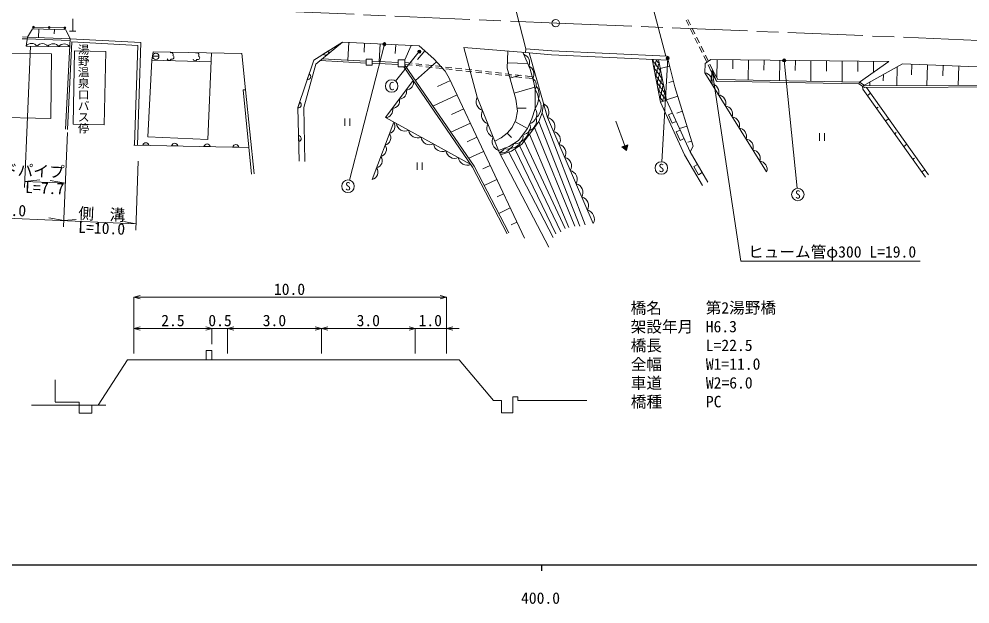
# Model space of a CAD drawing. Units: millimetres, scale not verified, with parts at other scales. Extents: x 40000 to 680000, y 20000 to 380000.
# Drawn here: x 384488 to 536483, y 198715 to 292258 of the extents above; entities that cross this region are included whole.
import ezdxf
from ezdxf.enums import TextEntityAlignment as Align

# ---------------------------------------------------------------- set-up
doc = ezdxf.new("R2010")
doc.units = ezdxf.units.MM
doc.header["$LTSCALE"] = 1000
doc.linetypes.add('CHAIN', pattern=[18.5, 12, -1.5, 3.5, -1.5])
for name, color, linetype, lineweight in [('M-BGD', 7, 'Continuous', 13), ('M-BMK', 2, 'CHAIN', 13), ('M-BMK-SRVR', 3, 'Continuous', 13), ('M-STR-HTXT', 7, 'Continuous', 13), ('M-STR-STR1', 1, 'Continuous', 13), ('M-STR-STRC', 7, 'Continuous', 13), ('M-TTL-BAND', 7, 'Continuous', 25)]:
    doc.layers.add(name, color=color, linetype=linetype, lineweight=lineweight)
doc.layers.add('M-BMK-HTXT', color=7, linetype='Continuous')
doc.styles.add('@ＭＳ ゴシック', font='')
doc.styles.add('ＭＳ ゴシック', font='')
doc.styles.get('@ＭＳ ゴシック').set_extended_font_data('@MS Gothic')
doc.styles.get('ＭＳ ゴシック').set_extended_font_data('MS Gothic')

msp = doc.modelspace()

# ---------------------------------------------------------------- hatches: boundary and pattern name
at = {"layer": 'M-BGD'}
for points in [[(386665, 290968, -1), (386965, 290968, -1)], [(389166, 290898, -1), (389466, 290898, -1)], [(391667, 290828, -1), (391967, 290828, -1)], [(480838, 271804), (481578, 271219), (481780, 272140)]]:
    msp.add_hatch(color=256, dxfattribs=at).paths.add_polyline_path(points)
at = {"layer": 'M-STR-HTXT'}
for points in [[(442668, 288111, -1), (443101, 288361, -1)], [(448221, 287024, -0.41421), (448445, 287298, -0.41421), (448719, 287073, -0.41421), (448494, 286800, -0.41421)], [(487979, 285829, -1), (488355, 286158, -1)], [(506629, 285450, -1), (506949, 285834, -1)]]:
    msp.add_hatch(color=256, dxfattribs=at).paths.add_polyline_path(points)

# ---------------------------------------------------------------- linework, layer by layer
at = {"layer": 'M-BGD'}
for p, q in [((393074, 292310), (393074, 290310)), ((491547, 291195), (491107, 292093)), ((491826, 291308), (491386, 292206)), ((386634, 290673), (391964, 290524)), ((386815, 290968), (391817, 290828)), ((387634, 290645), (387597, 289305)), ((390133, 290575), (390114, 289905)), ((392650, 289111), (391964, 290524)), ((492253, 289759), (491812, 290657)), ((492531, 289872), (492091, 290769)), ((385010, 289105), (385796, 289074)), ((385036, 289404), (385840, 289373)), ((385796, 289074), (392635, 288811)), ((385840, 289373), (392650, 289110)), ((392650, 289111), (391927, 274629)), ((392574, 290310), (393574, 290310)), ((392650, 289110), (403983, 288498)), ((492958, 288323), (492517, 289220)), ((493237, 288435), (492796, 289333)), ((385626, 287920), (392585, 287809)), ((392925, 288595), (392226, 274614)), ((403983, 288498), (403432, 272098)), ((437201, 288514), (437062, 285665)), ((439698, 288392), (439629, 286967)), ((442195, 288270), (442058, 285459)), ((444692, 288148), (444623, 286742)), ((447189, 288025), (446173, 285710)), ((493663, 286886), (493222, 287784)), ((493942, 286999), (493501, 287897)), ((405738, 285697), (405937, 287024)), ((405856, 286292), (406856, 286292)), ((432953, 285880), (439959, 285513)), ((433965, 287169), (433124, 286645)), ((449376, 287144), (448167, 285788)), ((486710, 285763), (487987, 279287)), ((494368, 285450), (493927, 286348)), ((494647, 285563), (494206, 286460)), ((496071, 285769), (496036, 282849)), ((432610, 285597), (439959, 285212)), ((440959, 285513), (445073, 285310)), ((440959, 285212), (445073, 285010)), ((446173, 285311), (447306, 285184)), ((446173, 285009), (447349, 284877)), ((451196, 285435), (447861, 282411)), ((447902, 285117), (448896, 285006)), ((447945, 284810), (448939, 284699)), ((449492, 284939), (450486, 284828)), ((449535, 284632), (450529, 284521)), ((451082, 284761), (452076, 284650)), ((451125, 284454), (452119, 284343)), ((452673, 284583), (453666, 284472)), ((452715, 284276), (453709, 284165)), ((454263, 284405), (455256, 284294)), ((462552, 285265), (465780, 285168)), ((488482, 284722), (486988, 284352)), ((495137, 283884), (494632, 284912)), ((495406, 284016), (494911, 285024)), ((498570, 285739), (498553, 284279)), ((501070, 285710), (501032, 282506)), ((503570, 285680), (503551, 284078)), ((506070, 285650), (506032, 282416)), ((508570, 285621), (508551, 284004)), ((511070, 285591), (511031, 282326)), ((513569, 285562), (513550, 283929)), ((516069, 285532), (516030, 282235)), ((518569, 285503), (518549, 283854)), ((521069, 285473), (521048, 283726)), ((524833, 284616), (524792, 281616)), ((527203, 285048), (527134, 283335)), ((529701, 284947), (529568, 281633)), ((532199, 284847), (532132, 283189)), ((534697, 284746), (534572, 281650)), ((430862, 283508), (430548, 282568)), ((454306, 284098), (455299, 283987)), ((455853, 284227), (456846, 284116)), ((455896, 283920), (456889, 283809)), ((457443, 284049), (458436, 283938)), ((457486, 283742), (458479, 283631)), ((459033, 283871), (460027, 283760)), ((459076, 283564), (460070, 283453)), ((460623, 283693), (461617, 283582)), ((460666, 283386), (461660, 283275)), ((462213, 283515), (463207, 283404)), ((462256, 283208), (463250, 283097)), ((462963, 282825), (464602, 283285)), ((463803, 283337), (464797, 283225)), ((463846, 283030), (464840, 282919)), ((465393, 283159), (466526, 283032)), ((465436, 282852), (466612, 282720)), ((495137, 283884), (495406, 284016)), ((522651, 283396), (522616, 282352)), ((453437, 282411), (451400, 281454)), ((463638, 280418), (466917, 281337)), ((489084, 282295), (488337, 282110)), ((518745, 281886), (518837, 282184)), ((519300, 281523), (518745, 281886)), ((519595, 281689), (518837, 282184)), ((519376, 281066), (519300, 281523)), ((519947, 281298), (529868, 267337)), ((520468, 282176), (520455, 281600)), ((420301, 280910), (420699, 280950)), ((420301, 280910), (421667, 267464)), ((420699, 280950), (422065, 267504)), ((454500, 280148), (450650, 278340)), ((489776, 279894), (487977, 279335)), ((519376, 281066), (529379, 266990)), ((520111, 280032), (520600, 280380)), ((429352, 278979), (429039, 278039)), ((487987, 279287), (487028, 278979)), ((521559, 277994), (521804, 278168)), ((455563, 277885), (453638, 276981)), ((464096, 277992), (465522, 277975)), ((468121, 277245), (474984, 259349)), ((488917, 277238), (488280, 276949)), ((488280, 276949), (488900, 275583)), ((490518, 277507), (489619, 277227)), ((436574, 276364), (436574, 275164)), ((437374, 276364), (437374, 275164)), ((440946, 266603), (444379, 275777)), ((456626, 275622), (453513, 274161)), ((463753, 275873), (465761, 274735)), ((467565, 275856), (474121, 259142)), ((481309, 271972), (479900, 275929)), ((488900, 275583), (489537, 275872)), ((491260, 275119), (490050, 274743)), ((523007, 275956), (523496, 276304)), ((429170, 273660), (429195, 272670)), ((462514, 274026), (463192, 273319)), ((466082, 273845), (472392, 258928)), ((466895, 274931), (473300, 259133)), ((490157, 274506), (489520, 274217)), ((489520, 274217), (490140, 272851)), ((512413, 273995), (512413, 272795)), ((513213, 273995), (513213, 272795)), ((524455, 273919), (524700, 274092)), ((402815, 272111), (421234, 271724)), ((404265, 272080), (405256, 272060)), ((457688, 273359), (456132, 272629)), ((465241, 272764), (471765, 258749)), ((481780, 272140), (480838, 271804)), ((481578, 271219), (481780, 272140)), ((490140, 272851), (490778, 273141)), ((492002, 272732), (491397, 272544)), ((525904, 271881), (526393, 272228)), ((408877, 271983), (409867, 271963)), ((414043, 271875), (415034, 271854)), ((418654, 271778), (419644, 271757)), ((458751, 271097), (456377, 269981)), ((462780, 270988), (469846, 257318)), ((463716, 271493), (470297, 257917)), ((464487, 272015), (471075, 258234)), ((481578, 271219), (480838, 271804)), ((448148, 269339), (448148, 268139)), ((448948, 269339), (448948, 268139)), ((527352, 269843), (527596, 270017)), ((459814, 268834), (458627, 268276)), ((492924, 269004), (492320, 268650)), ((492320, 268650), (493079, 267356)), ((493079, 267356), (493683, 267710)), ((528800, 267805), (529289, 268153)), ((460877, 266571), (458857, 265622)), ((461939, 264308), (460929, 263834)), ((463002, 262045), (461169, 261184)), ((464065, 259782), (463149, 259352)), ((390257, 231017), (390257, 234539)), ((386461, 230512), (398361, 230512))]:
    msp.add_line(p, q, dxfattribs=at)
for points in [[(385626, 287920), (385840, 289373), (386634, 290673)], [(392925, 288595), (403467, 288025), (402932, 272115)], [(429278, 269506), (429055, 278087), (431589, 285689), (436202, 288563), (448456, 287963), (450788, 285885), (452581, 283908), (453251, 282808), (465267, 257223)], [(430180, 269452), (430001, 278088), (431955, 285056), (436202, 288563)], [(469192, 255758), (461232, 270969), (457704, 279751), (455601, 287712), (465427, 286902)], [(415270, 286841), (414674, 272989), (405099, 273401), (405738, 285697), (415208, 285417)], [(405937, 287024), (420110, 286746), (420699, 280950)], [(460530, 272717), (461537, 273232), (462514, 274026), (463309, 274924), (463882, 276148), (464155, 277528), (463908, 279455), (462526, 284383), (462608, 287134)], [(461119, 271252), (462815, 271848), (464296, 272852), (465761, 274735), (466441, 276305), (467003, 277950), (466982, 280960), (466787, 282086), (466195, 284232), (464996, 286937)], [(466021, 286853), (468938, 276502), (476271, 259563)], [(485682, 285811), (487028, 278979), (490854, 270555), (493741, 265636)], [(503984, 267797), (494089, 283646), (494142, 285158), (495071, 285781), (523512, 285444), (518837, 282184)], [(445991, 284610), (456988, 268559), (462535, 257915)], [(446173, 284875), (457245, 268714), (462801, 258054)], [(488242, 285692), (489297, 281435), (492245, 271950), (491742, 271016)], [(519300, 281523), (525715, 285108), (550915, 284091), (546410, 281693), (546410, 281692)], [(495137, 283884), (495993, 282297), (518745, 281886)], [(495406, 284016), (496174, 282594), (518837, 282184)], [(447504, 282402), (443059, 276503), (456679, 269009)], [(546411, 281415), (519646, 281297), (519300, 281523)], [(546410, 281692), (519735, 281597), (519595, 281689)], [(461464, 270526), (463178, 271128), (464849, 272261), (466455, 274324), (467565, 275856), (468121, 277245), (468313, 278718)], [(487987, 279287), (491742, 271016), (494603, 266143)], [(414427, 237762), (414427, 239262), (415327, 239262), (415327, 237762)], [(397126, 230512), (401827, 237762), (454827, 237762), (460327, 231262), (461627, 231262), (461627, 229262), (463427, 229262), (463427, 231862), (464227, 231862), (464227, 231262), (475226, 231262)], [(396126, 230512), (396126, 229212), (394126, 229212), (394126, 231012), (390257, 231012)]]:
    msp.add_lwpolyline(points, dxfattribs=at)
for points in [[(373851, 284311), (379861, 284180), (379780, 276557), (389568, 276349), (389701, 286696), (379966, 286820), (379947, 287956), (373903, 288041)], [(393361, 287156), (398359, 287053), (398119, 275361), (393121, 275463)], [(439959, 285863), (440959, 285863), (440959, 284863), (439959, 284863)], [(445073, 285710), (446173, 285710), (446173, 284610), (445073, 284610)]]:
    msp.add_lwpolyline(points, close=True, dxfattribs=at)
for centre, radius in [((386815, 290968), 150), ((389316, 290898), 150), ((391817, 290828), 150), ((406356, 286292), 500)]:
    msp.add_circle(centre, radius, dxfattribs=at)
for centre, radius, start, end in [((386486, 287299), 1061, 34.01348, 144.14528), ((388226, 287271), 1061, 34.01348, 144.14528), ((389966, 287243), 1061, 34.01348, 144.14528), ((391705, 287215), 1061, 34.01348, 144.14528), ((408488, 285956), 316, 187.23564, 341.76127), ((408794, 286598), 316, 327.26942, 121.79505), ((408924, 286142), 316, 244.51535, 64.51535), ((412621, 285887), 316, 187.23564, 341.76127), ((412927, 286530), 316, 327.26942, 121.79505), ((413057, 286073), 316, 244.51535, 64.51535), ((433493, 286990), 505, 223.10968, 20.76787), ((464774, 285330), 1332, 333.77812, 74.02634), ((486603, 285758), 767, 176.54892, 242.80013), ((487174, 285870), 767, 186.97208, 242.80013), ((465288, 283412), 1494, 332.41409, 62.87176), ((486836, 284577), 767, 139.50012, 242.80013), ((487005, 285224), 767, 139.50012, 242.80013), ((487238, 284044), 767, 139.50012, 242.80013), ((487407, 284690), 767, 139.50012, 242.80013), ((430612, 283069), 505, 262.737, 60.39519), ((465845, 281641), 1325, 329.07206, 54.48018), ((487068, 283397), 767, 139.50012, 242.80013), ((487301, 282217), 767, 139.50012, 242.80013), ((487470, 282863), 767, 139.50012, 242.80013), ((487639, 283510), 767, 139.50012, 242.80013), ((487872, 282329), 767, 139.50012, 242.80013), ((493915, 282314), 1344, 341.39478, 82.56158), ((446391, 282084), 1157, 270.08012, 15.92363), ((465383, 280194), 2237, 340.82485, 37.13158), ((487534, 281037), 767, 139.50012, 242.80013), ((487703, 281683), 767, 139.50012, 242.80013), ((488105, 281149), 767, 139.50012, 242.80013), ((495014, 280553), 1344, 341.39478, 82.56158), ((445280, 280610), 1157, 270.08012, 15.92363), ((459062, 279063), 1523, 153.13443, 250.64592), ((464997, 279441), 2499, 323.38099, 37.42346), ((487766, 279856), 767, 139.50012, 242.80013), ((487935, 280503), 767, 139.50012, 242.80013), ((488168, 279322), 767, 139.50012, 196.19101), ((488337, 279969), 767, 139.50012, 242.80013), ((496114, 278792), 1344, 341.39478, 82.56158), ((429102, 278539), 505, 262.737, 60.39519), ((444169, 279135), 1157, 270.08012, 15.92363), ((465873, 278153), 2083, 307.97522, 38.80395), ((467677, 277343), 1516, 326.30413, 65.17901), ((497213, 277031), 1344, 341.39478, 82.56158), ((443057, 277660), 1157, 270.08012, 15.92363), ((459916, 276938), 1523, 153.13443, 250.64592), ((465629, 277078), 1628, 286.85064, 32.40879), ((443395, 275099), 1195, 284.42579, 34.54032), ((446198, 275737), 1409, 187.86488, 294.49514), ((460769, 274814), 1523, 153.13443, 250.64592), ((465016, 274998), 1204, 270.59505, 25.70205), ((465407, 276055), 1807, 290.47865, 14.63079), ((468651, 275053), 1477, 328.01629, 78.79962), ((498313, 275270), 1344, 341.39478, 82.56158), ((429085, 273163), 505, 282.6572, 80.31539), ((442708, 273264), 1195, 284.42579, 34.54032), ((448177, 274647), 1409, 187.86488, 294.49514), ((463899, 273472), 1174, 252.9654, 15.87818), ((463483, 274939), 2620, 297.92411, 347.29872), ((469649, 272926), 1369, 327.552, 79.26392), ((499412, 273509), 1344, 341.39478, 82.56158), ((404759, 271972), 505, 9.96717, 167.62536), ((409370, 271875), 505, 9.96717, 167.62536), ((414537, 271767), 505, 9.96717, 167.62536), ((419147, 271670), 505, 9.96717, 167.62536), ((442022, 271429), 1195, 284.42579, 34.54032), ((450157, 273558), 1409, 187.86488, 294.49514), ((452136, 272469), 1409, 187.86488, 294.49514), ((461623, 272689), 1523, 153.13443, 250.64592), ((462552, 272468), 1010, 241.03587, 353.31395), ((463013, 273462), 1893, 270.01846, 333.69326), ((470549, 270846), 1369, 327.552, 79.26392), ((500512, 271748), 1344, 341.39478, 82.56158), ((454116, 271380), 1409, 187.86488, 294.49514), ((460806, 272195), 1398, 289.77355, 334.08497), ((461608, 272579), 1731, 259.05699, 324.30486), ((501611, 269987), 1344, 341.39478, 82.56158), ((441335, 269595), 1195, 284.42579, 34.54032), ((456095, 270291), 1409, 187.86488, 294.49514), ((471449, 268767), 1369, 327.552, 79.26392), ((502711, 268226), 1344, 341.39478, 82.56158), ((440649, 267760), 1195, 284.42579, 34.54032), ((472252, 266622), 1453, 330.87485, 75.94108), ((473168, 264505), 1453, 330.87485, 75.94108), ((474085, 262388), 1453, 330.87485, 75.94108), ((475001, 260270), 1453, 330.87485, 75.94108)]:
    msp.add_arc(centre, radius, start, end, dxfattribs=at)
at = {"layer": 'M-BMK'}
msp.add_lwpolyline([(208965, 300413), (235951, 301023), (370610, 295970), (470424, 291588), (570170, 287527)], dxfattribs=at)
at = {"layer": 'M-BMK-SRVR'}
msp.add_circle((470269, 291594), 600, dxfattribs=at)
at = {"layer": 'M-STR-HTXT'}
for p, q in [((386313, 287909), (385354, 265294)), ((442885, 288236), (437313, 266484)), ((448470, 287049), (444665, 282321)), ((488167, 285994), (487215, 269440)), ((506789, 285642), (508876, 265196)), ((495274, 283945), (495067, 282093)), ((495274, 283945), (499849, 253510)), ((495274, 283945), (496016, 282236)), ((392245, 274118), (391604, 259014)), ((403532, 269513), (403149, 258507)), ((385396, 266293), (387840, 266528)), ((385396, 266293), (391901, 266007)), ((391901, 266007), (389487, 266455)), ((391646, 260013), (389233, 260461)), ((391646, 260013), (393601, 260200)), ((403184, 259506), (401253, 259865)), ((499849, 253510), (528514, 253510)), ((402827, 247762), (403827, 248029)), ((402827, 238762), (402827, 247772)), ((402827, 247762), (452827, 247762)), ((402827, 247762), (403827, 247496)), ((452827, 247762), (451827, 248029)), ((452827, 247762), (451827, 247496)), ((452827, 238762), (452827, 247772)), ((402827, 242762), (403827, 243029)), ((402827, 242762), (415327, 242762)), ((402827, 242762), (403827, 242496)), ((415327, 242762), (413327, 242762)), ((415327, 242762), (414327, 243029)), ((415327, 242762), (414327, 243029)), ((415327, 242762), (414327, 242496)), ((415327, 242762), (414327, 242496)), ((415327, 240262), (415327, 242772)), ((415327, 242762), (417827, 242762)), ((417827, 242762), (418827, 243029)), ((417827, 242762), (418827, 243029)), ((417827, 238762), (417827, 242772)), ((417827, 242762), (419827, 242762)), ((417827, 242762), (418827, 242496)), ((417827, 242762), (432827, 242762)), ((417827, 242762), (418827, 242496)), ((432827, 242762), (431827, 243029)), ((432827, 242762), (431827, 242496)), ((432827, 242762), (433827, 243029)), ((432827, 238762), (432827, 242772)), ((432827, 242762), (447827, 242762)), ((432827, 242762), (433827, 242496)), ((447827, 242762), (445827, 242762)), ((447827, 242762), (446827, 243029)), ((447827, 242762), (446827, 243029)), ((447827, 242762), (446827, 242496)), ((447827, 242762), (446827, 242496)), ((447827, 238762), (447827, 242772)), ((447827, 242762), (452827, 242762)), ((452827, 242762), (453827, 243029)), ((452827, 242762), (454827, 242762)), ((452827, 242762), (453827, 242496))]:
    msp.add_line(p, q, dxfattribs=at)
msp.add_lwpolyline([(349921, 261722), (369186, 260999), (403184, 259506)], dxfattribs=at)
for centre in [(442885, 288236), (448470, 287049), (488167, 285994), (506789, 285642)]:
    msp.add_circle(centre, 250, dxfattribs=at)
at = {"layer": 'M-STR-STR1'}
for p, q in [((465477, 287499), (462675, 298562)), ((487845, 286311), (485002, 297289)), ((465427, 286902), (465477, 287499)), ((488091, 286300), (488242, 285692))]:
    msp.add_line(p, q, dxfattribs=at)
for points in [[(465477, 287499), (469655, 287155), (488091, 286300)], [(465427, 286902), (469616, 286556), (488242, 285692)]]:
    msp.add_lwpolyline(points, dxfattribs=at)
at = {"layer": 'M-STR-STRC'}
for centre in [(444038, 281542), (487158, 268441), (437065, 265515), (508977, 264201)]:
    msp.add_circle(centre, 1000, dxfattribs=at)
at = {"layer": 'M-TTL-BAND'}
for p, q in [((40000, 205000), (579000, 205000)), ((468000, 205000), (468000, 204000))]:
    msp.add_line(p, q, dxfattribs=at)

# ---------------------------------------------------------------- texts
at = {"layer": 'M-BMK-HTXT', "style": '@ＭＳ ゴシック'}
msp.add_text('湯野温泉口バス停', height=1320, rotation=270, dxfattribs=at).set_placement((394777, 288289), align=Align.MIDDLE_LEFT)
at = {"layer": 'M-STR-HTXT', "style": 'ＭＳ ゴシック'}
for s, rotation, p in [('ガードパイプ', 357.491, (384216, 266645)), ('路\u3000肩 Con\u3000L=42.0', 357.486, (374340, 260617)), ('側\u3000溝', 357.486, (397671, 259593))]:
    msp.add_text(s, height=1833, rotation=rotation, dxfattribs=at).set_placement(p, align=Align.BOTTOM_CENTER)
for s, rotation, p in [('L=7.7', 357.491, (388633, 266151)), ('L=10.0', 357.486, (397745, 259745))]:
    msp.add_text(s, height=1833, rotation=rotation, dxfattribs=at).set_placement(p, align=Align.TOP_CENTER)
msp.add_text('ヒューム管φ300 L=19.0', height=1833, dxfattribs=at).set_placement((501014, 253560), align=Align.BOTTOM_LEFT)
for s, p in [('10.0', (427720, 249052)), ('2.5', (409088, 244052)), ('0.5', (416613, 244052)), ('3.0', (425312, 244052)), ('3.0', (440312, 244052)), ('1.0', (450223, 244052))]:
    msp.add_text(s, height=1833, dxfattribs=at).set_placement(p, align=Align.MIDDLE_CENTER)
for s, p in [('橋名', (482242, 244579)), ('第2湯野橋', (494242, 244607)), ('架設年月', (482249, 241579)), ('H6.3', (494249, 241607)), ('橋長', (482256, 238579)), ('L=22.5', (494256, 238607)), ('全幅', (482263, 235579)), ('W1=11.0', (494263, 235607)), ('車道', (482270, 232579)), ('W2=6.0', (494270, 232607)), ('橋種', (482277, 229579)), ('PC', (494277, 229607))]:
    msp.add_text(s, height=1833, rotation=0.134, dxfattribs=at).set_placement(p, align=Align.BOTTOM_LEFT)
at = {"layer": 'M-STR-STRC', "style": 'ＭＳ ゴシック'}
for s, p in [('C', (444038, 281542)), ('S', (487158, 268441)), ('S', (437065, 265515)), ('S', (508977, 264201))]:
    msp.add_text(s, height=1320, dxfattribs=at).set_placement(p, align=Align.MIDDLE_CENTER)
at = {"layer": 'M-TTL-BAND', "style": 'ＭＳ ゴシック'}
msp.add_text('400.0', height=1833, dxfattribs=at).set_placement((467844, 198195), align=Align.BOTTOM_CENTER)

doc.saveas('drawing.dxf')
